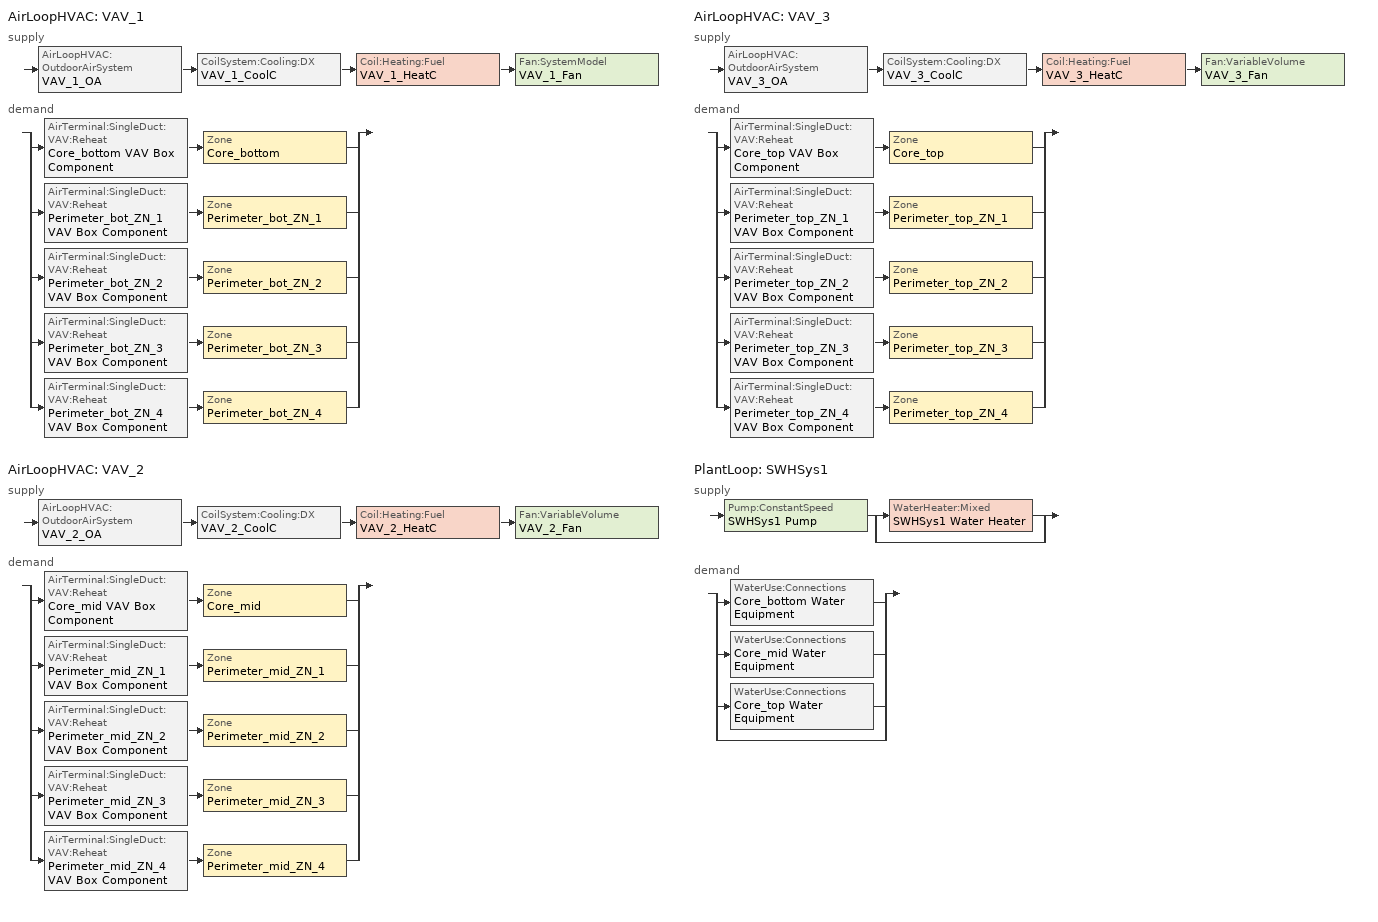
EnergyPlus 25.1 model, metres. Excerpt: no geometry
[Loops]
AirLoopHVAC 'VAV_1'
 supply: AirLoopHVAC:OutdoorAirSystem 'VAV_1_OA' > CoilSystem:Cooling:DX 'VAV_1_CoolC' > Coil:Heating:Fuel 'VAV_1_HeatC' > Fan:SystemModel 'VAV_1_Fan'
 demand: split
  | AirTerminal:SingleDuct:VAV:Reheat 'Core_bottom VAV Box Component' > Zone 'Core_bottom'
  | AirTerminal:SingleDuct:VAV:Reheat 'Perimeter_bot_ZN_1 VAV Box Component' > Zone 'Perimeter_bot_ZN_1'
  | AirTerminal:SingleDuct:VAV:Reheat 'Perimeter_bot_ZN_2 VAV Box Component' > Zone 'Perimeter_bot_ZN_2'
  | AirTerminal:SingleDuct:VAV:Reheat 'Perimeter_bot_ZN_3 VAV Box Component' > Zone 'Perimeter_bot_ZN_3'
  | AirTerminal:SingleDuct:VAV:Reheat 'Perimeter_bot_ZN_4 VAV Box Component' > Zone 'Perimeter_bot_ZN_4'
AirLoopHVAC 'VAV_2'
 supply: AirLoopHVAC:OutdoorAirSystem 'VAV_2_OA' > CoilSystem:Cooling:DX 'VAV_2_CoolC' > Coil:Heating:Fuel 'VAV_2_HeatC' > Fan:VariableVolume 'VAV_2_Fan'
 demand: split
  | AirTerminal:SingleDuct:VAV:Reheat 'Core_mid VAV Box Component' > Zone 'Core_mid'
  | AirTerminal:SingleDuct:VAV:Reheat 'Perimeter_mid_ZN_1 VAV Box Component' > Zone 'Perimeter_mid_ZN_1'
  | AirTerminal:SingleDuct:VAV:Reheat 'Perimeter_mid_ZN_2 VAV Box Component' > Zone 'Perimeter_mid_ZN_2'
  | AirTerminal:SingleDuct:VAV:Reheat 'Perimeter_mid_ZN_3 VAV Box Component' > Zone 'Perimeter_mid_ZN_3'
  | AirTerminal:SingleDuct:VAV:Reheat 'Perimeter_mid_ZN_4 VAV Box Component' > Zone 'Perimeter_mid_ZN_4'
AirLoopHVAC 'VAV_3'
 supply: AirLoopHVAC:OutdoorAirSystem 'VAV_3_OA' > CoilSystem:Cooling:DX 'VAV_3_CoolC' > Coil:Heating:Fuel 'VAV_3_HeatC' > Fan:VariableVolume 'VAV_3_Fan'
 demand: split
  | AirTerminal:SingleDuct:VAV:Reheat 'Core_top VAV Box Component' > Zone 'Core_top'
  | AirTerminal:SingleDuct:VAV:Reheat 'Perimeter_top_ZN_1 VAV Box Component' > Zone 'Perimeter_top_ZN_1'
  | AirTerminal:SingleDuct:VAV:Reheat 'Perimeter_top_ZN_2 VAV Box Component' > Zone 'Perimeter_top_ZN_2'
  | AirTerminal:SingleDuct:VAV:Reheat 'Perimeter_top_ZN_3 VAV Box Component' > Zone 'Perimeter_top_ZN_3'
  | AirTerminal:SingleDuct:VAV:Reheat 'Perimeter_top_ZN_4 VAV Box Component' > Zone 'Perimeter_top_ZN_4'
PlantLoop 'SWHSys1'
 supply: Pump:ConstantSpeed 'SWHSys1 Pump' > split
  | WaterHeater:Mixed 'SWHSys1 Water Heater'
  | bypass
 demand: split
  | WaterUse:Connections 'Core_bottom Water Equipment'
  | WaterUse:Connections 'Core_mid Water Equipment'
  | WaterUse:Connections 'Core_top Water Equipment'
  | bypass
[AirLoopHVAC] Design supply air flow rate=Autosize
VAV_1; VAV_2; VAV_3
[AirTerminal:SingleDuct:VAV:Reheat] Availability schedule=ALWAYS_ON; Constant minimum air flow fraction=0.3; Convergence tolerance=0.001; Damper heating action=Normal; Maximum air flow rate=Autosize; Maximum flow fraction during reheat=Autosize; Maximum flow per zone floor area during reheat=Autosize; Maximum hot water or steam flow rate=Autosize; Minimum hot water or steam flow rate=0; Zone minimum air flow input method=Constant
Name | Reheat coil
Core_bottom VAV Box Component | Core_bottom VAV Box Reheat Coil
Core_mid VAV Box Component | Core_mid VAV Box Reheat Coil
Core_top VAV Box Component | Core_top VAV Box Reheat Coil
Perimeter_bot_ZN_1 VAV Box Component | Perimeter_bot_ZN_1 VAV Box Reheat Coil
Perimeter_bot_ZN_2 VAV Box Component | Perimeter_bot_ZN_2 VAV Box Reheat Coil
Perimeter_bot_ZN_3 VAV Box Component | Perimeter_bot_ZN_3 VAV Box Reheat Coil
Perimeter_bot_ZN_4 VAV Box Component | Perimeter_bot_ZN_4 VAV Box Reheat Coil
Perimeter_mid_ZN_1 VAV Box Component | Perimeter_mid_ZN_1 VAV Box Reheat Coil
Perimeter_mid_ZN_2 VAV Box Component | Perimeter_mid_ZN_2 VAV Box Reheat Coil
Perimeter_mid_ZN_3 VAV Box Component | Perimeter_mid_ZN_3 VAV Box Reheat Coil
Perimeter_mid_ZN_4 VAV Box Component | Perimeter_mid_ZN_4 VAV Box Reheat Coil
Perimeter_top_ZN_1 VAV Box Component | Perimeter_top_ZN_1 VAV Box Reheat Coil
Perimeter_top_ZN_2 VAV Box Component | Perimeter_top_ZN_2 VAV Box Reheat Coil
Perimeter_top_ZN_3 VAV Box Component | Perimeter_top_ZN_3 VAV Box Reheat Coil
Perimeter_top_ZN_4 VAV Box Component | Perimeter_top_ZN_4 VAV Box Reheat Coil
[Coil:Cooling:DX:TwoSpeed] Availability schedule=ALWAYS_ON; Energy input ratio function of flow fraction curve=Measured_CoolCStandard10Ton_EIRFFF; Energy input ratio function of temperature curve=Measured_CoolCStandard10Ton_EIRFT; High speed gross rated cooling cop=3.23372; High speed gross rated total cooling capacity=Autosize; High speed rated air flow rate=Autosize; High speed rated sensible heat ratio=Autosize; Low speed energy input ratio function of temperature curve=Measured_LowSpeedCoolEIRLSFT; Low speed gross rated cooling cop=3.28187; Low speed gross rated sensible heat ratio=Autosize; Low speed gross rated total cooling capacity=Autosize; Low speed rated air flow rate=Autosize; Low speed total cooling capacity function of temperature curve=Measured_LowSpeedCoolCapLSFT; Part load fraction correlation curve=No_PLR_Degredation; Total cooling capacity function of flow fraction curve=Measured_CoolCStandard10Ton_CapFF; Total cooling capacity function of temperature curve=Measured_CoolCStandard10Ton_CapFT; Unit internal static air pressure=450
VAV_1_CoolC DXCoil; VAV_2_CoolC DXCoil; VAV_3_CoolC DXCoil
[Coil:Heating:Electric] Availability schedule=ALWAYS_ON; Efficiency=1; Nominal capacity=Autosize
Core_bottom VAV Box Reheat Coil; Core_mid VAV Box Reheat Coil; Core_top VAV Box Reheat Coil; Perimeter_bot_ZN_1 VAV Box Reheat Coil; Perimeter_bot_ZN_2 VAV Box Reheat Coil; Perimeter_bot_ZN_3 VAV Box Reheat Coil; Perimeter_bot_ZN_4 VAV Box Reheat Coil; Perimeter_mid_ZN_1 VAV Box Reheat Coil; Perimeter_mid_ZN_2 VAV Box Reheat Coil; Perimeter_mid_ZN_3 VAV Box Reheat Coil; Perimeter_mid_ZN_4 VAV Box Reheat Coil; Perimeter_top_ZN_1 VAV Box Reheat Coil; Perimeter_top_ZN_2 VAV Box Reheat Coil; Perimeter_top_ZN_3 VAV Box Reheat Coil; Perimeter_top_ZN_4 VAV Box Reheat Coil
[Coil:Heating:Fuel] Availability schedule=ALWAYS_ON; Burner efficiency=0.8; Fuel type=NaturalGas; Nominal capacity=Autosize
VAV_1_HeatC; VAV_2_HeatC; VAV_3_HeatC
[CoilSystem:Cooling:DX] Availability schedule=ALWAYS_ON
Name | Cooling coil
VAV_1_CoolC | VAV_1_CoolC DXCoil
VAV_2_CoolC | VAV_2_CoolC DXCoil
VAV_3_CoolC | VAV_3_CoolC DXCoil
[Controller:OutdoorAir] Economizer control action type=ModulateFlow; Economizer control type=DifferentialDryBulb; Economizer maximum limit dry bulb temperature=28; Economizer maximum limit enthalpy=64000; Economizer minimum limit dry bulb temperature=-100; Lockout type=NoLockout; Maximum outdoor air flow rate=Autosize; Minimum limit type=FixedMinimum; Minimum outdoor air flow rate=Autosize; Minimum outdoor air schedule=MinOA_MotorizedDamper_Sched
VAV_1_OA_Controller; VAV_2_OA_Controller; VAV_3_OA_Controller
[DesignSpecification:OutdoorAir] Outdoor air flow per person=0.0125; Outdoor air method=Flow/Person
SZ DSOA Core_bottom; SZ DSOA Core_mid; SZ DSOA Core_top; SZ DSOA Perimeter_bot_ZN_1; SZ DSOA Perimeter_bot_ZN_2; SZ DSOA Perimeter_bot_ZN_3; SZ DSOA Perimeter_bot_ZN_4; SZ DSOA Perimeter_mid_ZN_1; SZ DSOA Perimeter_mid_ZN_2; SZ DSOA Perimeter_mid_ZN_3; SZ DSOA Perimeter_mid_ZN_4; SZ DSOA Perimeter_top_ZN_1; SZ DSOA Perimeter_top_ZN_2; SZ DSOA Perimeter_top_ZN_3; SZ DSOA Perimeter_top_ZN_4
[Fan:SystemModel]
VAV_1_Fan: Availability schedule=HVACOperationSchd; Design electric power consumption=Autosize; Design maximum air flow rate=Autosize; Design power sizing method=TotalEfficiencyAndPressure; Design pressure rise=1109.648; Electric power function of flow fraction curve=VAV Fan Curve; Electric power minimum flow rate fraction=0; End use subcategory=Fan Energy; Fan total efficiency=0.5915; Motor efficiency=0.91; Motor in air stream fraction=1; Speed control method=Continuous
[Fan:VariableVolume] Availability schedule=HVACOperationSchd; End use subcategory=Fan Energy; Fan power coefficient 1=0.0407599; Fan power coefficient 2=0.088045; Fan power coefficient 3=-0.0729261; Fan power coefficient 4=0.94374; Fan power coefficient 5=0; Fan power minimum air flow rate=0; Fan power minimum flow rate input method=FixedFlowRate; Fan total efficiency=0.5915; Maximum flow rate=Autosize; Motor efficiency=0.91; Motor in airstream fraction=1; Pressure rise=1109.648
VAV_2_Fan; VAV_3_Fan
[PlantEquipmentList]
SWHSys1 Equipment List: SWHSys1 Water Heater, WaterHeater:Mixed
[PlantEquipmentOperation:HeatingLoad]
SWHSys1 Operation Scheme: Load range 1 lower limit=0; Load range 1 upper limit=1000000000000000; Range 1 equipment list=SWHSys1 Equipment List
[PlantEquipmentOperationSchemes]
SWHSys1 Loop Operation Scheme List: Control scheme 1=SWHSys1 Operation Scheme; Control scheme 1 schedule=ALWAYS_ON
[PlantLoop]
SWHSys1: Fluid type=Water; Load distribution scheme=Optimal; Maximum loop flow rate=Autosize; Maximum loop temperature=60; Minimum loop flow rate=0; Minimum loop temperature=10; Plant equipment operation scheme=SWHSys1 Loop Operation Scheme List; Plant loop volume=Autocalculate
[Pump:ConstantSpeed]
SWHSys1 Pump: Design flow rate=Autosize; Design power consumption=Autosize; Design pump head=179352; Fraction of motor inefficiencies to fluid stream=0; Motor efficiency=0.85; Pump control type=Intermittent
[SetpointManager:MixedAir] Control variable=Temperature
Name | Setpoint node or nodelist
VAV_1_CoolC SAT Manager | VAV_1_CoolC-VAV_1_HeatCNode
VAV_1_HeatC MixedAir Manager | VAV_1_HeatC-VAV_1_FanNode
VAV_1_OAMixed Air Temp Manager | VAV_1_OA-VAV_1_CoolCNode
VAV_2_CoolC SAT Manager | VAV_2_CoolC-VAV_2_HeatCNode
VAV_2_HeatC MixedAir Manager | VAV_2_HeatC-VAV_2_FanNode
VAV_2_OAMixed Air Temp Manager | VAV_2_OA-VAV_2_CoolCNode
VAV_3_CoolC SAT Manager | VAV_3_CoolC-VAV_3_HeatCNode
VAV_3_HeatC MixedAir Manager | VAV_3_HeatC-VAV_3_FanNode
VAV_3_OAMixed Air Temp Manager | VAV_3_OA-VAV_3_CoolCNode
[SetpointManager:Scheduled] Control variable=Temperature
Name | Schedule | Setpoint node or nodelist
SWHSys1 Loop Setpoint Manager | SWHSys1-Loop-Temp-Schedule | SWHSys1 Supply Outlet Node
VAV_1 SAT setpoint | Seasonal-Reset-Supply-Air-Temp-Sch | VAV_1 Supply Equipment Outlet Node
VAV_2 SAT setpoint | Seasonal-Reset-Supply-Air-Temp-Sch | VAV_2 Supply Equipment Outlet Node
VAV_3 SAT setpoint | Seasonal-Reset-Supply-Air-Temp-Sch | VAV_3 Supply Equipment Outlet Node
[Sizing:Plant]
SWHSys1: Design loop exit temperature=60; Loop design temperature difference=5; Loop type=Heating
[Sizing:System] 100 outdoor air in cooling=No; 100 outdoor air in heating=No; Central cooling capacity control method=VAV; Central cooling design supply air humidity ratio=0.0085; Central cooling design supply air temperature=12.8; Central heating design supply air humidity ratio=0.008; Central heating design supply air temperature=16.7; Central heating maximum system air flow ratio=0.3; Cooling design capacity=Autosize; Cooling design capacity method=CoolingDesignCapacity; Cooling supply air flow rate=0; Cooling supply air flow rate method=DesignDay; Design outdoor air flow rate=Autosize; Heating design capacity=Autosize; Heating design capacity method=HeatingDesignCapacity; Heating supply air flow rate=0; Heating supply air flow rate method=DesignDay; Precool design humidity ratio=0.008; Precool design temperature=12.8; Preheat design humidity ratio=0.008; Preheat design temperature=7; Type of load to size on=Sensible; Type of zone sum to use=NonCoincident; Zone maximum outdoor air fraction=1
VAV_1; VAV_2; VAV_3
[Sizing:Zone] Cooling design air flow method=DesignDay; Heating design air flow method=DesignDay; Zone cooling design supply air humidity ratio=0.0085; Zone cooling design supply air temperature=12.8; Zone cooling design supply air temperature input method=SupplyAirTemperature; Zone heating design supply air humidity ratio=0.008; Zone heating design supply air temperature=50; Zone heating design supply air temperature input method=SupplyAirTemperature
Name | Design specification outdoor air object
Core_bottom | SZ DSOA Core_bottom
Core_mid | SZ DSOA Core_mid
Core_top | SZ DSOA Core_top
Perimeter_bot_ZN_1 | SZ DSOA Perimeter_bot_ZN_1
Perimeter_bot_ZN_2 | SZ DSOA Perimeter_bot_ZN_2
Perimeter_bot_ZN_3 | SZ DSOA Perimeter_bot_ZN_3
Perimeter_bot_ZN_4 | SZ DSOA Perimeter_bot_ZN_4
Perimeter_mid_ZN_1 | SZ DSOA Perimeter_mid_ZN_1
Perimeter_mid_ZN_2 | SZ DSOA Perimeter_mid_ZN_2
Perimeter_mid_ZN_3 | SZ DSOA Perimeter_mid_ZN_3
Perimeter_mid_ZN_4 | SZ DSOA Perimeter_mid_ZN_4
Perimeter_top_ZN_1 | SZ DSOA Perimeter_top_ZN_1
Perimeter_top_ZN_2 | SZ DSOA Perimeter_top_ZN_2
Perimeter_top_ZN_3 | SZ DSOA Perimeter_top_ZN_3
Perimeter_top_ZN_4 | SZ DSOA Perimeter_top_ZN_4
[ThermostatSetpoint:DualSetpoint] Cooling setpoint temperature schedule=CLGSETP_SCH; Heating setpoint temperature schedule=HTGSETP_SCH
Core_bottom DualSPSched; Core_mid DualSPSched; Core_top DualSPSched; Perimeter_bot_ZN_1 DualSPSched; Perimeter_bot_ZN_2 DualSPSched; Perimeter_bot_ZN_3 DualSPSched; Perimeter_bot_ZN_4 DualSPSched; Perimeter_mid_ZN_1 DualSPSched; Perimeter_mid_ZN_2 DualSPSched; Perimeter_mid_ZN_3 DualSPSched; Perimeter_mid_ZN_4 DualSPSched; Perimeter_top_ZN_1 DualSPSched; Perimeter_top_ZN_2 DualSPSched; Perimeter_top_ZN_3 DualSPSched; Perimeter_top_ZN_4 DualSPSched
[UtilityCost:Charge:Simple] Season=Annual
Name | Category variable | Cost per unit value or variable | Source variable | Tariff | Utility cost charge simple
UtilityCost:Charge:Simple 14 | EnergyCharges | -0.000203 | totalEnergy | PSI_CS_CommercialElectricService | MidwestISOAdjustEnergyCharge
UtilityCost:Charge:Simple 15 | EnergyCharges | 0.000807 | totalEnergy | PSI_CS_CommercialElectricService | CleanCoalRiderEnergyCharge
UtilityCost:Charge:Simple 16 | Taxes | 0.08 | SubTotal | PSI_CS_CommercialElectricService | TaxofeightPercent
UtilityCost:Charge:Simple 17 | EnergyCharges | IN_MonthlyGasRates | totalEnergy | IN_EIAMonthlyRateGas | MonthlyRateGasCharge
[WaterHeater:Mixed]
SWHSys1 Water Heater: Ambient temperature indicator=Schedule; Ambient temperature schedule=SWHSys1 Water Heater Ambient Temperature Schedule Name; Deadband temperature difference=2; Heater control type=Cycle; Heater fuel type=NaturalGas; Heater maximum capacity=845000; Heater thermal efficiency=0.8; Indirect water heating recovery time=1.5; Maximum temperature limit=82.2222; Off cycle loss coefficient to ambient temperature=6; Off cycle parasitic fuel consumption rate=20; Off cycle parasitic fuel type=NaturalGas; Off cycle parasitic heat fraction to tank=0.8; On cycle loss coefficient to ambient temperature=6; On cycle parasitic fuel type=NaturalGas; Setpoint temperature schedule=SWHSys1 Water Heater Setpoint Temperature Schedule Name; Source side design flow rate=Autosize; Source side effectiveness=1; Tank volume=0.3785; Use side design flow rate=Autosize; Use side effectiveness=1
[WaterUse:Connections]
Name | Water use equipment name 1
Core_bottom Water Equipment | Core_bottom Water Equipment
Core_mid Water Equipment | Core_mid Water Equipment
Core_top Water Equipment | Core_top Water Equipment
[WaterUse:Equipment] Flow rate fraction schedule=BLDG_SWH_SCH; Hot water supply temperature schedule=Water Equipment Hot Supply Temp Sched; Latent fraction schedule=Water Equipment Latent fract sched; Peak flow rate=1.04e-05; Sensible fraction schedule=Water Equipment Sensible fract sched; Target temperature schedule=Water Equipment Temp Sched
Name | Zone
Core_bottom Water Equipment | Core_bottom
Core_mid Water Equipment | Core_mid
Core_top Water Equipment | Core_top
[ZoneControl:Thermostat] Control type schedule=Dual Zone Control Type Sched
Name | Zone or zonelist | Control 1
Core_bottom Thermostat | Core_bottom | Core_bottom DualSPSched
Core_mid Thermostat | Core_mid | Core_mid DualSPSched
Core_top Thermostat | Core_top | Core_top DualSPSched
Perimeter_bot_ZN_1 Thermostat | Perimeter_bot_ZN_1 | Perimeter_bot_ZN_1 DualSPSched
Perimeter_bot_ZN_2 Thermostat | Perimeter_bot_ZN_2 | Perimeter_bot_ZN_2 DualSPSched
Perimeter_bot_ZN_3 Thermostat | Perimeter_bot_ZN_3 | Perimeter_bot_ZN_3 DualSPSched
Perimeter_bot_ZN_4 Thermostat | Perimeter_bot_ZN_4 | Perimeter_bot_ZN_4 DualSPSched
Perimeter_mid_ZN_1 Thermostat | Perimeter_mid_ZN_1 | Perimeter_mid_ZN_1 DualSPSched
Perimeter_mid_ZN_2 Thermostat | Perimeter_mid_ZN_2 | Perimeter_mid_ZN_2 DualSPSched
Perimeter_mid_ZN_3 Thermostat | Perimeter_mid_ZN_3 | Perimeter_mid_ZN_3 DualSPSched
Perimeter_mid_ZN_4 Thermostat | Perimeter_mid_ZN_4 | Perimeter_mid_ZN_4 DualSPSched
Perimeter_top_ZN_1 Thermostat | Perimeter_top_ZN_1 | Perimeter_top_ZN_1 DualSPSched
Perimeter_top_ZN_2 Thermostat | Perimeter_top_ZN_2 | Perimeter_top_ZN_2 DualSPSched
Perimeter_top_ZN_3 Thermostat | Perimeter_top_ZN_3 | Perimeter_top_ZN_3 DualSPSched
Perimeter_top_ZN_4 Thermostat | Perimeter_top_ZN_4 | Perimeter_top_ZN_4 DualSPSched
[Zone equipment]
Core_bottom: Core_bottom VAV Box Component
Core_mid: Core_mid VAV Box Component
Core_top: Core_top VAV Box Component
Perimeter_bot_ZN_1: Perimeter_bot_ZN_1 VAV Box Component
Perimeter_bot_ZN_2: Perimeter_bot_ZN_2 VAV Box Component
Perimeter_bot_ZN_3: Perimeter_bot_ZN_3 VAV Box Component
Perimeter_bot_ZN_4: Perimeter_bot_ZN_4 VAV Box Component
Perimeter_mid_ZN_1: Perimeter_mid_ZN_1 VAV Box Component
Perimeter_mid_ZN_2: Perimeter_mid_ZN_2 VAV Box Component
Perimeter_mid_ZN_3: Perimeter_mid_ZN_3 VAV Box Component
Perimeter_mid_ZN_4: Perimeter_mid_ZN_4 VAV Box Component
Perimeter_top_ZN_1: Perimeter_top_ZN_1 VAV Box Component
Perimeter_top_ZN_2: Perimeter_top_ZN_2 VAV Box Component
Perimeter_top_ZN_3: Perimeter_top_ZN_3 VAV Box Component
Perimeter_top_ZN_4: Perimeter_top_ZN_4 VAV Box Component
[Curve:Biquadratic] Maximum value of x=29.4; Maximum value of y=50.3; Minimum value of x=11.1; Minimum value of y=10
Name | Coefficient1 constant | Coefficient2 x | Coefficient3 x 2 | Coefficient4 y | Coefficient5 y 2 | Coefficient6 x y
Measured_CoolCStandard10Ton_CapFT | 0.52357 | 0.03478 | 0 | -0.001915 | -0.00010838 | 0
Measured_CoolCStandard10Ton_EIRFT | 0.9847 | -0.04285 | 0.0013562 | 0.009934 | 0.0006398 | -0.001169
Measured_LowSpeedCoolCapLSFT | 0.4136 | 0.03105 | 0 | 0.006952 | -0.0002128 | 0
Measured_LowSpeedCoolEIRLSFT | 1.1389 | -0.04518 | 0.0014298 | 0.006044 | 0.0006745 | -0.0012325
[Curve:Quadratic] Coefficient3 x 2=0
Name | Maximum value of x | Minimum value of x | Coefficient1 constant | Coefficient2 x
Measured_CoolCStandard10Ton_CapFF | 1.197 | 0.776 | 0.7685 | 0.2315
Measured_CoolCStandard10Ton_EIRFFF | 1.197 | 0.776 | 1.192 | -0.1917
No_PLR_Degredation | 1 | 0 | 1 | 0
[Curve:Quartic]
VAV Fan Curve: Input unit type for x=Dimensionless; Maximum curve output=1; Maximum value of x=1; Minimum curve output=0; Minimum value of x=0; Output unit type=Dimensionless; Coefficient1 constant=0.0407599; Coefficient2 x=0.088045; Coefficient3 x 2=-0.0729261; Coefficient4 x 3=0.94374; Coefficient5 x 4=0
[Schedule:Compact]
ALWAYS_ON: Through: 12/31, For: AllDays, Until: 24:00, 1
BLDG_SWH_SCH: Through: 12/31, For: Weekdays SummerDesignDay, Until: 05:00, 0.05, Until: 06:00, 0.08, Until: 07:00, 0.07, Until: 08:00, 0.19, Until: 09:00, 0.35, Until: 10:00, 0.38, Until: 11:00, 0.39, Until: 12:00, 0.47, Until: 13:00, 0.57, Until: 14:00, 0.54, Until: 15:00, 0.34, Until: 16:00, 0.33, Until: 17:00, 0.44, Until: 18:00, 0.26, Until: 19:00, 0.21, Until: 20:00, 0.15, Until: 21:00, 0.17, Until: 22:00, 0.08, Until: 24:00, 0.05, For: Saturday WinterDesignDay, Until: 05:00, 0.05, Until: 06:00, 0.08, Until: 07:00, 0.07, Until: 08:00, 0.11, Until: 09:00, 0.15, Until: 10:00, 0.21, Until: 11:00, 0.19, Until: 12:00, 0.23, Until: 13:00, 0.2, Until: 14:00, 0.19, Until: 15:00, 0.15, Until: 16:00, 0.13, Until: 17:00, 0.14, Until: 21:00, 0.07, Until: 22:00, 0.09, Until: 24:00, 0.05, For: Sunday Holidays AllOtherDays, Until: 05:00, 0.04, Until: 06:00, 0.07, Until: 11:00, 0.04, Until: 13:00, 0.06, Until: 14:00, 0.09, Until: 15:00, 0.06, Until: 21:00, 0.04, Until: 22:00, 0.07, Until: 24:00, 0.04
CLGSETP_SCH: Through: 12/31, For: Weekdays SummerDesignDay, Until: 06:00, 26.7, Until: 22:00, 24, Until: 24:00, 26.7, For: Saturday, Until: 06:00, 26.7, Until: 18:00, 24, Until: 24:00, 26.7, For WinterDesignDay, Until: 24:00, 26.7, For: AllOtherDays, Until: 24:00, 26.7
Dual Zone Control Type Sched: Through: 12/31, For: AllDays, Until: 24:00, 4
HTGSETP_SCH: Through: 12/31, For: Weekdays, Until: 06:00, 15.6, Until: 22:00, 21, Until: 24:00, 15.6, For SummerDesignDay, Until: 24:00, 15.6, For: Saturday, Until: 06:00, 15.6, Until: 18:00, 21, Until: 24:00, 15.6, For: WinterDesignDay, Until: 24:00, 21, For: AllOtherDays, Until: 24:00, 15.6
HVACOperationSchd: Through: 12/31, For: Weekdays SummerDesignDay, Until: 06:00, 0, Until: 22:00, 1, Until: 24:00, 0, For: Saturday WinterDesignDay, Until: 06:00, 0, Until: 18:00, 1, Until: 24:00, 0, For: AllOtherDays, Until: 24:00, 0
MinOA_MotorizedDamper_Sched: Through: 12/31, For: Weekdays SummerDesignDay, Until: 07:00, 0, Until: 22:00, 1, Until: 24:00, 0, For: Saturday WinterDesignDay, Until: 07:00, 0, Until: 18:00, 1, Until: 24:00, 0, For: AllOtherDays, Until: 24:00, 0
SWHSys1 Water Heater Ambient Temperature Schedule Name: Through: 12/31, For: AllDays, Until: 24:00, 22
SWHSys1 Water Heater Setpoint Temperature Schedule Name; SWHSys1-Loop-Temp-Schedule: Through: 12/31, For: AllDays, Until: 24:00, 60
Seasonal-Reset-Supply-Air-Temp-Sch: Through: 12/31, For: AllDays, Until: 24:00, 12.8
Water Equipment Hot Supply Temp Sched; Water Equipment Temp Sched: Through: 12/31, For: AllDays, Until: 24:00, 43.3
Water Equipment Latent fract sched: Through: 12/31, For: AllDays, Until: 24:00, 0.05
Water Equipment Sensible fract sched: Through: 12/31, For: AllDays, Until: 24:00, 0.2
